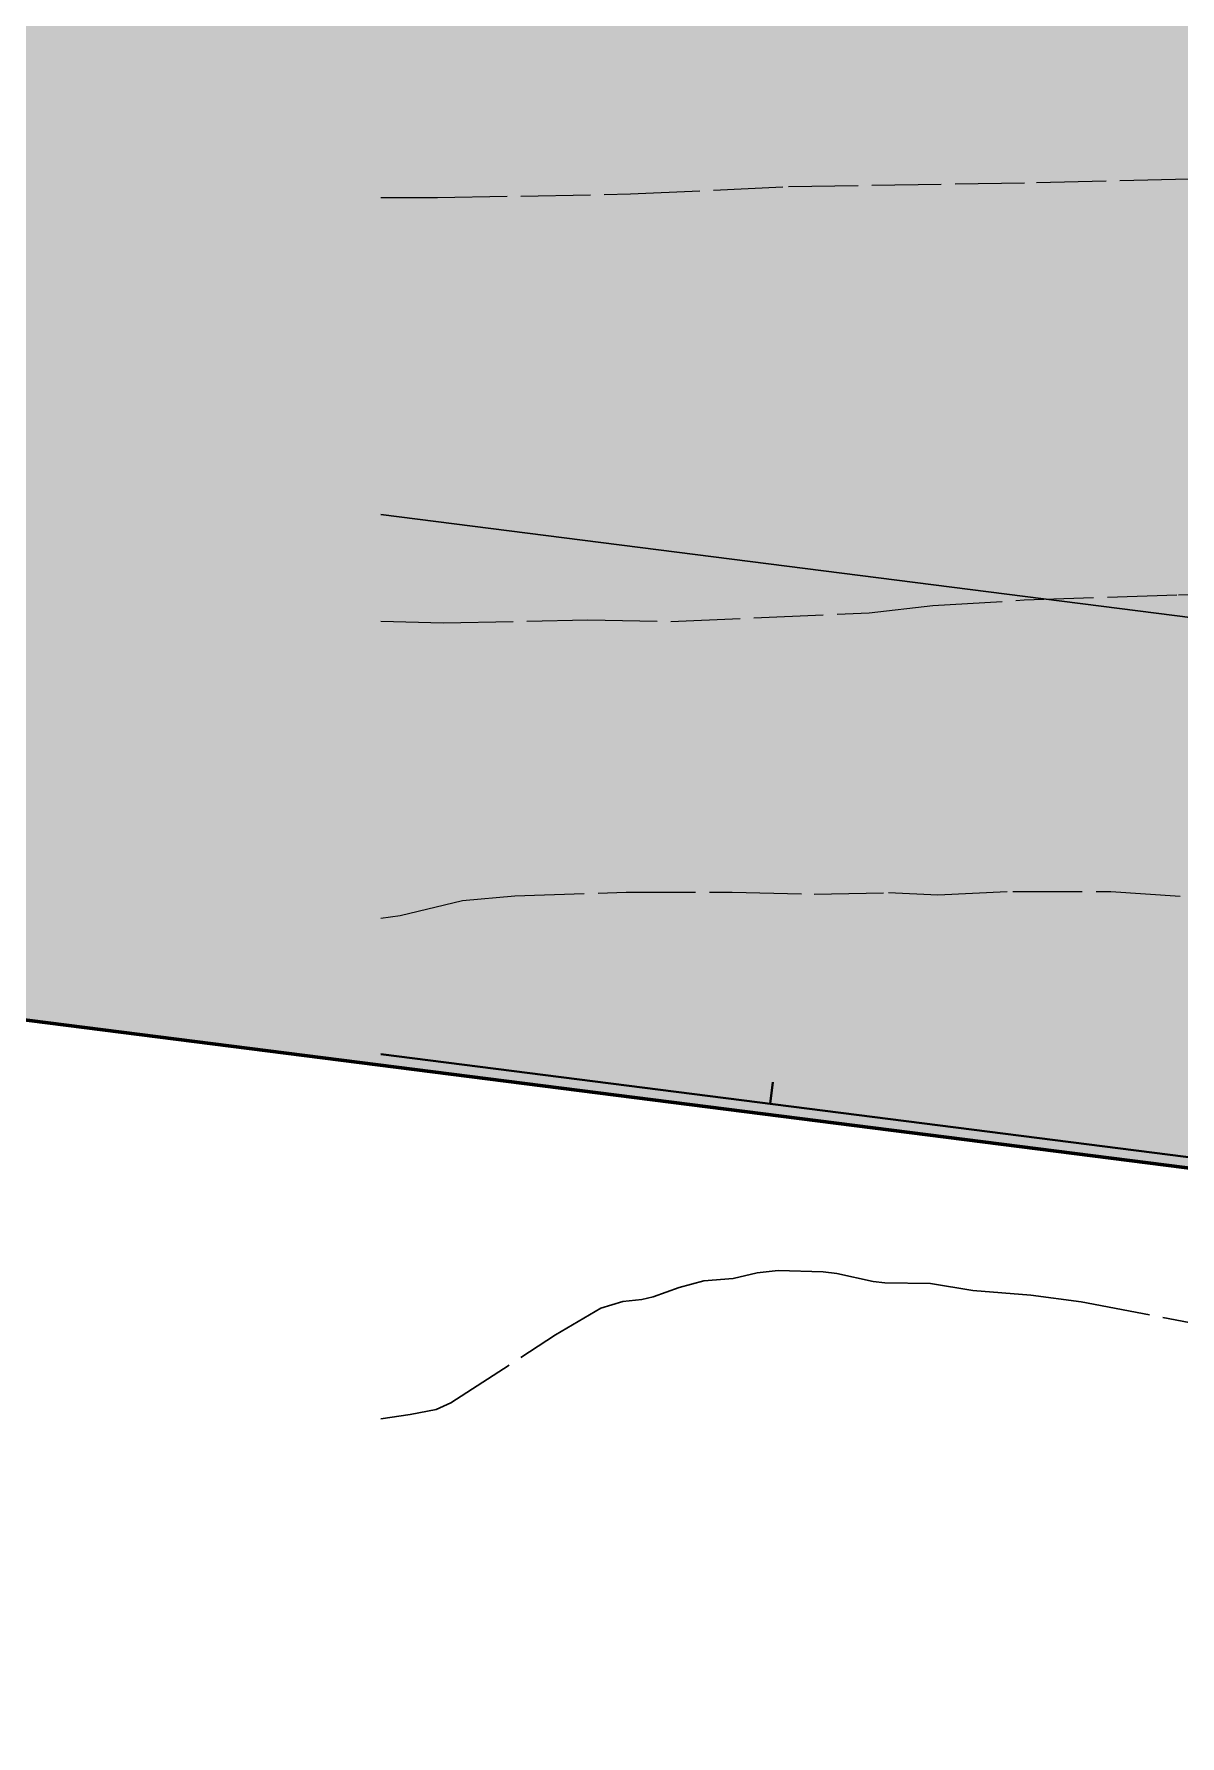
# Model space of a CAD drawing. Header units: metres. Extents: x 226877 to 228933, y 6571586 to 6573950.
# Drawn here: x 227771.2 to 227823.6, y 6571814.3 to 6571892.2 of the extents above; entities that cross this region are included whole.
import ezdxf

# ---------------------------------------------------------------- set-up
doc = ezdxf.new("R2010")
doc.units = ezdxf.units.M
doc.header["$LTSCALE"] = 2.5
doc.linetypes.add('DASHED', pattern=[1.524, 1.27, -0.254])
for name, color, linetype, lineweight in [('C-ESC-FENC', 3, 'CONTINUOUS', 25), ('C-IMAG-LOCL', 8, 'CONTINUOUS', 13), ('C-PROP-BDY', 3, 'CONTINUOUS', 50), ('C-TOPO-EXST', 8, 'DASHED', 13), ('C-ZONE-ENVL', 1, 'CONTINUOUS', 35)]:
    doc.layers.add(name, color=color, linetype=linetype, lineweight=lineweight)
picture_1 = doc.add_image_def('image1.png', size_in_pixel=(1400, 1199))

msp = doc.modelspace()

# ---------------------------------------------------------------- hatches: boundary and pattern name
at = {"layer": 'C-PROP-BDY', "true_color": 0xffe633, "transparency": 33554521}
msp.add_hatch(color=7, dxfattribs=at).paths.add_polyline_path([(228025.267, 6571814.673), (227673.703, 6571859.47), (227625.752, 6571865.579), (227784.609, 6573119.999), (228184.963, 6573064.691)])
at = {"layer": 'C-PROP-BDY', "true_color": 0xe6f5e0}
msp.add_hatch(color=7, dxfattribs=at).paths.add_polyline_path([(228025.267, 6571814.673), (227673.703, 6571859.47), (227625.752, 6571865.579), (227784.609, 6573119.999), (228184.963, 6573064.691)])

# ---------------------------------------------------------------- linework, layer by layer
at = {"layer": 'C-ESC-FENC', "lineweight": 40}
for points in [[(227787.064, 6571845.53), (227837.386, 6571839.118)], [(227804.867, 6571843.261), (227804.994, 6571844.253)]]:
    msp.add_lwpolyline(points, dxfattribs=at)
at = {"layer": 'C-PROP-BDY', "lineweight": 60}
msp.add_lwpolyline([(228184.963, 6573064.691), (227784.609, 6573119.999), (227625.752, 6571865.579), (227673.703, 6571859.47), (228025.267, 6571814.673)], close=True, dxfattribs=at)
at = {"layer": 'C-PROP-BDY', "lineweight": 35}
msp.add_lwpolyline([(228184.963, 6573064.691), (227784.609, 6573119.999), (227625.752, 6571865.579), (227673.703, 6571859.47), (228025.267, 6571814.673)], close=True, dxfattribs=at)
at = {"layer": 'C-PROP-BDY', "lineweight": 50}
msp.add_lwpolyline([(227787.064, 6571845.026), (227916.064, 6571828.588)], dxfattribs=at)
at = {"layer": 'C-TOPO-EXST', "lineweight": 13, "true_color": 0x808080}
for points in [[(227787.064, 6571884.737), (227789.663, 6571884.725), (227798.475, 6571884.892), (227805.712, 6571885.23), (227817.056, 6571885.414), (227827.888, 6571885.687)], [(227787.064, 6571865.352), (227789.936, 6571865.268), (227796.533, 6571865.406), (227800.32, 6571865.326), (227809.403, 6571865.733), (227812.305, 6571866.055), (227816.488, 6571866.314), (227823.542, 6571866.557), (227828.014, 6571866.567)], [(227787.064, 6571851.759), (227787.943, 6571851.883), (227790.799, 6571852.565), (227793.194, 6571852.777), (227798.282, 6571852.946), (227803.125, 6571852.945), (227806.875, 6571852.85), (227810.283, 6571852.923), (227812.535, 6571852.821), (227815.967, 6571852.981), (227820.453, 6571852.977), (227824.771, 6571852.683)]]:
    msp.add_lwpolyline(points, dxfattribs=at)
at = {"layer": 'C-TOPO-EXST', "lineweight": 30, "true_color": 0x808080}
msp.add_lwpolyline([(227787.064, 6571828.841), (227788.402, 6571829.043), (227789.603, 6571829.279), (227790.271, 6571829.572), (227795.053, 6571832.689), (227797.13, 6571833.907), (227798.131, 6571834.222), (227799, 6571834.3), (227799.517, 6571834.426), (227800.715, 6571834.849), (227801.829, 6571835.158), (227803.173, 6571835.273), (227804.269, 6571835.52), (227805.243, 6571835.639), (227807.29, 6571835.58), (227807.923, 6571835.497), (227809.579, 6571835.132), (227810.118, 6571835.071), (227812.204, 6571835.036), (227814.131, 6571834.726), (227816.786, 6571834.501), (227819.09, 6571834.195), (227824.025, 6571833.26)], dxfattribs=at)
at = {"layer": 'C-ZONE-ENVL', "lineweight": 30}
msp.add_lwpolyline([(227916.064, 6571853.798), (227787.064, 6571870.231)], dxfattribs=at)

# ---------------------------------------------------------------- pictures from other files: only their frames are drawn
at = {"layer": 'C-IMAG-LOCL'}
image = msp.add_image(picture_1, insert=(226877.414, 6571586.241), size_in_units=(2055.888, 1762.19), dxfattribs=dict(at, fade=35))

doc.saveas('drawing.dxf')
